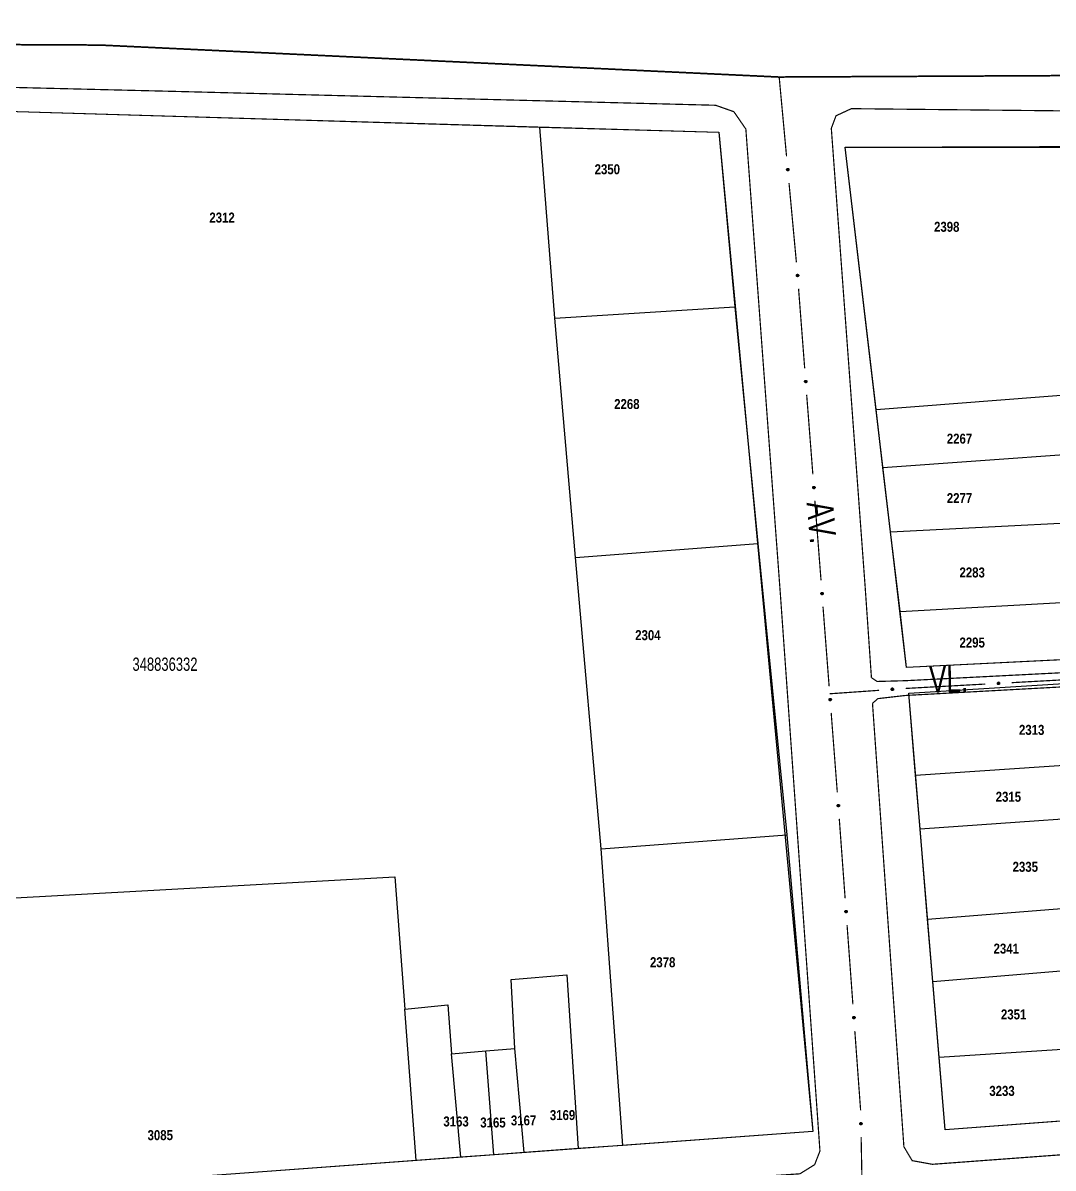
# Model space of a CAD drawing. Extents: x 201676 to 203188, y 4837754 to 4839005.
# Drawn here: x 202465.9 to 202621, y 4838826.3 to 4838998.7 of the extents above; entities that cross this region are included whole.
import ezdxf
from ezdxf.enums import TextEntityAlignment as Align

# ---------------------------------------------------------------- set-up
doc = ezdxf.new("R2010")
doc.units = 0
doc.header["$LTSCALE"] = 1.5
doc.header["$MEASUREMENT"] = 0
doc.linetypes.add('PHANTOMX2', pattern=[5, 2.5, -0.5, 0.5, -0.5, 0.5, -0.5])
doc.linetypes.add('TRACO_25', pattern=[8, 3, -1, 1, -1, 1, -1])
for name, color, linetype in [('CD-MALHA-LOTES', 40, 'CONTINUOUS'), ('CD_TXT_QUADRA', 7, 'CONTINUOUS'), ('LM-LIM-SETOR-FISCAL', 7, 'CONTINUOUS'), ('RU-QUADRAS', 210, 'CONTINUOUS'), ('SV-EIXO-RUA-N-PAV', 6, 'CONTINUOUS'), ('SV-EIXO-RUA-PAV', 20, 'CONTINUOUS'), ('SV-RUA-NAO-PAV-S-GUIA-C-GUIA', 7, 'PHANTOMX2'), ('SV-RUA-PAVIM-S-GUIA-C-GUIA', 7, 'CONTINUOUS'), ('SV-TXT-RUA-N-PAV-S-GUIA-C-GUIA', 7, 'CONTINUOUS'), ('SV-TXT-RUA-PAV-S-GUIA-C-GUIA', 7, 'CONTINUOUS'), ('Th_NmrPort', 7, 'CONTINUOUS')]:
    doc.layers.add(name, color=color, linetype=linetype)
doc.styles.add('ARIAL', font='ARIAL.TTF')
doc.styles.get("Standard").update_dxf_attribs({"font": 'swisscbo.ttf'})
doc.linetypes.add('Limite', pattern='A,20,-3,[130,ltypeshp.shx,S=6.35,R=0,X=0,Y=0],-3,20', length=46)

msp = doc.modelspace()

# ---------------------------------------------------------------- linework, layer by layer
at = {"layer": 'CD-MALHA-LOTES', "linetype": 'Continuous', "flags": 128}
for points in [[(202463.39, 4838985.37), (202543.76, 4838982.99)], [(202543.76, 4838982.99), (202570.69, 4838982.2)], [(202546, 4838954.21), (202543.76, 4838982.99)], [(202570.69, 4838982.2), (202573.1, 4838955.93)], [(202589.72, 4838979.97), (202633.62, 4838980.14)], [(202594.39, 4838940.51), (202589.72, 4838979.97)], [(202546, 4838954.21), (202573.1, 4838955.93)], [(202573.1, 4838955.93), (202576.6, 4838920.34)], [(202549.13, 4838918.21), (202546, 4838954.21)], [(202594.39, 4838940.51), (202637.78, 4838943.83)], [(202595.43, 4838931.76), (202594.39, 4838940.51)], [(202595.43, 4838931.76), (202638.8, 4838934.85)], [(202596.58, 4838922.08), (202595.43, 4838931.76)], [(202596.58, 4838922.08), (202639.88, 4838924.31)], [(202598, 4838910.07), (202596.58, 4838922.08)], [(202549.13, 4838918.21), (202576.6, 4838920.34)], [(202576.6, 4838920.34), (202580.95, 4838876.5)], [(202552.97, 4838874.37), (202549.13, 4838918.21)], [(202598, 4838910.07), (202624.11, 4838911.56)], [(202598.99, 4838901.66), (202598, 4838910.07)], [(202624.62, 4838902.94), (202598.99, 4838901.66)], [(202599.32, 4838897.78), (202660.51, 4838901.6)], [(202600.34, 4838885.47), (202599.32, 4838897.78)], [(202600.34, 4838885.47), (202639.08, 4838888.08)], [(202601.01, 4838877.4), (202600.34, 4838885.47)], [(202601.01, 4838877.4), (202639.62, 4838880.07)], [(202552.97, 4838874.37), (202580.95, 4838876.5)], [(202580.95, 4838876.5), (202584.87, 4838831.85)], [(202602.14, 4838863.81), (202601.01, 4838877.4)], [(202556.26, 4838829.75), (202552.97, 4838874.37)], [(202461.99, 4838866.85), (202521.91, 4838870.18)], [(202521.91, 4838870.18), (202523.41, 4838850.26)], [(202602.14, 4838863.81), (202648.79, 4838867.5)], [(202602.92, 4838854.39), (202602.14, 4838863.81)], [(202602.92, 4838854.39), (202644.5, 4838857.87)], [(202539.45, 4838854.7), (202547.81, 4838855.42)], [(202547.81, 4838855.42), (202549.54, 4838829.26)], [(202540.01, 4838844.35), (202539.45, 4838854.7)], [(202603.87, 4838843.02), (202602.92, 4838854.39)], [(202523.41, 4838850.26), (202529.9, 4838850.88)], [(202525.13, 4838827.47), (202523.41, 4838850.26)], [(202529.9, 4838850.88), (202530.46, 4838843.55)], [(202603.87, 4838843.02), (202644.83, 4838845.69)], [(202530.46, 4838843.55), (202535.65, 4838843.99)], [(202531.87, 4838827.96), (202530.46, 4838843.55)], [(202535.65, 4838843.99), (202540.01, 4838844.35)], [(202536.81, 4838828.32), (202535.65, 4838843.99)], [(202541.42, 4838828.66), (202540.01, 4838844.35)], [(202604.77, 4838832.1), (202603.87, 4838843.02)], [(202645.16, 4838835.09), (202604.77, 4838832.1)], [(202584.87, 4838831.85), (202556.26, 4838829.75)], [(202556.26, 4838829.75), (202549.54, 4838829.26)], [(202531.87, 4838827.96), (202525.13, 4838827.47)], [(202536.81, 4838828.32), (202531.87, 4838827.96)], [(202541.42, 4838828.66), (202536.81, 4838828.32)], [(202549.54, 4838829.26), (202541.42, 4838828.66)], [(202525.13, 4838827.47), (202463.18, 4838822.92)]]:
    msp.add_lwpolyline(points, dxfattribs=at)
at = {"layer": 'LM-LIM-SETOR-FISCAL', "linetype": 'Limite', "ltscale": 0.1}
msp.add_lwpolyline([(202671.56, 4838990.98, 0.25, 0.25, 0), (202579.77, 4838990.52, 0.25, 0.25, 0), (202579.73, 4838990.52, 0.25, 0.25, 0), (202477.54, 4838995.33, 0.25, 0.25, 0), (202439.84, 4838995.52, 0.25, 0.25, 0), (202417.53, 4838995.87, 0.25, 0.25, 0), (202411.38, 4838995.33, 0.25, 0.25, 0), (202364.61, 4838996.67, 0.25, 0.25, 0), (202330, 4838998.54, 0.25, 0.25, 0), (202318.07, 4838998.42, 0.25, 0.25, 0), (202068.75, 4838992.29, 0.25, 0.25, 0)], format="xyseb", dxfattribs=at)
at = {"layer": 'RU-QUADRAS', "color": 6, "linetype": 'Continuous'}
for points in [[(202412.95, 4838986.55), (202463.39, 4838986.63), (202463.39, 4838985.37), (202570.69, 4838982.2), (202584.87, 4838831.85), (202424.62, 4838820.09), (202422.86, 4838849.11), (202422.86, 4838860.06), (202421.38, 4838860.06), (202419.4, 4838894.58), (202418.86, 4838894.59), (202418.56, 4838934.48), (202416.84, 4838934.51), (202416.78, 4838939.42), (202413.16, 4838939.54)], [(202589.72, 4838979.97), (202701.26, 4838979.83), (202701.26, 4838981.87), (202724.88, 4838982.33), (202724.98, 4838979.9), (202761.29, 4838979.6), (202765.49, 4838905.06), (202678.99, 4838900.58), (202679.2, 4838895.72), (202765.55, 4838898.67), (202768.46, 4838843.82), (202666.74, 4838836.41), (202662.09, 4838885.37), (202659.15, 4838885.13), (202663.37, 4838836.5), (202604.77, 4838832.1), (202599.32, 4838897.78), (202660.51, 4838901.6), (202660.46, 4838904.72), (202598.99, 4838901.66)]]:
    msp.add_lwpolyline(points, close=True, dxfattribs=at)
at = {"layer": 'SV-EIXO-RUA-N-PAV'}
for points in [[(202597, 4838898.27), (202596.96, 4838898.24), (202596.93, 4838898.21), (202596.89, 4838898.2), (202596.86, 4838898.19), (202596.82, 4838898.19), (202596.79, 4838898.2), (202596.75, 4838898.22), (202596.71, 4838898.25), (202596.69, 4838898.29), (202596.68, 4838898.32), (202596.67, 4838898.36), (202596.67, 4838898.39), (202596.68, 4838898.43), (202596.7, 4838898.47), (202596.73, 4838898.5), (202596.77, 4838898.53), (202596.8, 4838898.54), (202596.84, 4838898.55), (202596.87, 4838898.54), (202596.91, 4838898.54), (202596.94, 4838898.52), (202596.98, 4838898.48), (202597.01, 4838898.45), (202597.02, 4838898.42), (202597.02, 4838898.38), (202597.02, 4838898.35), (202597.02, 4838898.31), (202597, 4838898.27)], [(202612.97, 4838899.17), (202612.94, 4838899.14), (202612.9, 4838899.11), (202612.87, 4838899.1), (202612.83, 4838899.1), (202612.8, 4838899.1), (202612.76, 4838899.11), (202612.72, 4838899.12), (202612.69, 4838899.16), (202612.66, 4838899.19), (202612.65, 4838899.23), (202612.64, 4838899.26), (202612.65, 4838899.3), (202612.66, 4838899.33), (202612.67, 4838899.37), (202612.71, 4838899.41), (202612.74, 4838899.43), (202612.78, 4838899.44), (202612.81, 4838899.45), (202612.85, 4838899.45), (202612.88, 4838899.44), (202612.92, 4838899.42), (202612.96, 4838899.39), (202612.98, 4838899.35), (202612.99, 4838899.32), (202613, 4838899.28), (202613, 4838899.25), (202612.99, 4838899.21), (202612.97, 4838899.17)]]:
    msp.add_lwpolyline(points, close=True, dxfattribs=at)
for points in [[(202596.98, 4838898.48), (202596.68, 4838898.43)], [(202596.96, 4838898.5), (202596.69, 4838898.45)], [(202596.94, 4838898.52), (202596.7, 4838898.47)], [(202596.92, 4838898.52), (202596.72, 4838898.49)], [(202596.91, 4838898.54), (202596.73, 4838898.5)], [(202596.88, 4838898.54), (202596.76, 4838898.52)], [(202596.87, 4838898.54), (202596.77, 4838898.53)], [(202612.99, 4838899.32), (202612.64, 4838899.26)], [(202612.98, 4838899.35), (202612.65, 4838899.3)], [(202612.98, 4838899.33), (202612.65, 4838899.28)], [(202612.99, 4838899.3), (202612.65, 4838899.25)], [(202613, 4838899.28), (202612.65, 4838899.23)], [(202612.96, 4838899.39), (202612.66, 4838899.33)], [(202612.97, 4838899.37), (202612.66, 4838899.32)], [(202612.99, 4838899.26), (202612.66, 4838899.21)], [(202613, 4838899.25), (202612.66, 4838899.19)], [(202612.92, 4838899.42), (202612.67, 4838899.37)], [(202612.94, 4838899.4), (202612.67, 4838899.35)], [(202612.99, 4838899.23), (202612.68, 4838899.17)], [(202612.99, 4838899.21), (202612.69, 4838899.16)], [(202612.9, 4838899.43), (202612.7, 4838899.39)], [(202612.88, 4838899.44), (202612.71, 4838899.41)], [(202612.98, 4838899.19), (202612.71, 4838899.14)], [(202612.97, 4838899.17), (202612.72, 4838899.12)], [(202612.86, 4838899.44), (202612.73, 4838899.42)], [(202612.85, 4838899.45), (202612.74, 4838899.43)], [(202612.95, 4838899.15), (202612.75, 4838899.12)], [(202612.94, 4838899.14), (202612.76, 4838899.11)], [(202612.92, 4838899.12), (202612.79, 4838899.1)], [(202612.9, 4838899.11), (202612.8, 4838899.1)], [(202597.01, 4838898.45), (202596.67, 4838898.39)], [(202597.01, 4838898.43), (202596.67, 4838898.38)], [(202597.02, 4838898.42), (202596.67, 4838898.36)], [(202597.02, 4838898.4), (202596.67, 4838898.34)], [(202596.99, 4838898.47), (202596.68, 4838898.41)], [(202597.02, 4838898.38), (202596.68, 4838898.32)], [(202597.02, 4838898.36), (202596.69, 4838898.3)], [(202597.02, 4838898.35), (202596.69, 4838898.29)], [(202597.01, 4838898.33), (202596.71, 4838898.27)], [(202597.02, 4838898.31), (202596.71, 4838898.25)], [(202597, 4838898.29), (202596.74, 4838898.24)], [(202597, 4838898.27), (202596.75, 4838898.22)], [(202596.98, 4838898.25), (202596.78, 4838898.21)], [(202596.96, 4838898.24), (202596.79, 4838898.2)], [(202596.94, 4838898.22), (202596.82, 4838898.2)], [(202596.93, 4838898.21), (202596.82, 4838898.19)]]:
    msp.add_lwpolyline(points, dxfattribs=at)
at = {"layer": 'SV-EIXO-RUA-N-PAV', "const_width": 0.18}
for points in [[(202610.82, 4838899.17), (202598.84, 4838898.51)], [(202626.8, 4838900.04), (202614.82, 4838899.38)], [(202587.87, 4838897.74), (202587.41, 4838897.71)], [(202594.85, 4838898.23), (202587.87, 4838897.74)]]:
    msp.add_lwpolyline(points, dxfattribs=at)
at = {"layer": 'SV-EIXO-RUA-PAV', "const_width": 0.18}
for points in [[(202475.5, 4838995.32), (202477.5, 4838995.3)], [(202477.5, 4838995.3), (202477.56, 4838995.3)], [(202477.56, 4838995.3), (202477.56, 4838995.33)], [(202477.56, 4838995.3), (202482.49, 4838995.09)], [(202482.49, 4838995.09), (202483.08, 4838995.07)], [(202579.8, 4838990.52), (202580.91, 4838978.57)], [(202581.28, 4838974.59), (202582.39, 4838962.64)], [(202582.72, 4838958.65), (202583.64, 4838946.69)], [(202583.94, 4838942.7), (202584.87, 4838930.74)], [(202585.17, 4838926.75), (202586.1, 4838914.78)], [(202586.4, 4838910.8), (202587.32, 4838898.83)], [(202587.63, 4838894.84), (202588.55, 4838882.88)], [(202588.85, 4838878.89), (202589.73, 4838866.92)], [(202590.02, 4838862.93), (202590.9, 4838850.96)], [(202591.19, 4838846.97), (202591.99, 4838836)], [(202591.99, 4838836), (202592.06, 4838835.06)], [(202592.06, 4838835.06), (202592.06, 4838835.01)], [(202592.14, 4838831.01), (202592.35, 4838820.01)]]:
    msp.add_lwpolyline(points, dxfattribs=at)
at = {"layer": 'SV-EIXO-RUA-PAV'}
for points in [[(202581.19, 4838976.73), (202581.23, 4838976.7), (202581.25, 4838976.67), (202581.27, 4838976.63), (202581.27, 4838976.6), (202581.27, 4838976.56), (202581.26, 4838976.53), (202581.25, 4838976.49), (202581.22, 4838976.45), (202581.18, 4838976.43), (202581.15, 4838976.41), (202581.11, 4838976.41), (202581.08, 4838976.41), (202581.04, 4838976.41), (202581, 4838976.43), (202580.96, 4838976.46), (202580.94, 4838976.5), (202580.93, 4838976.53), (202580.92, 4838976.57), (202580.92, 4838976.6), (202580.93, 4838976.64), (202580.94, 4838976.68), (202580.98, 4838976.71), (202581.01, 4838976.74), (202581.04, 4838976.75), (202581.08, 4838976.76), (202581.11, 4838976.76), (202581.15, 4838976.75), (202581.19, 4838976.73)], [(202582.66, 4838960.8), (202582.7, 4838960.77), (202582.72, 4838960.73), (202582.74, 4838960.7), (202582.74, 4838960.66), (202582.74, 4838960.63), (202582.73, 4838960.59), (202582.72, 4838960.56), (202582.68, 4838960.52), (202582.65, 4838960.49), (202582.61, 4838960.48), (202582.58, 4838960.47), (202582.54, 4838960.47), (202582.51, 4838960.48), (202582.47, 4838960.5), (202582.43, 4838960.53), (202582.41, 4838960.57), (202582.39, 4838960.6), (202582.39, 4838960.64), (202582.39, 4838960.67), (202582.4, 4838960.71), (202582.42, 4838960.75), (202582.45, 4838960.78), (202582.48, 4838960.81), (202582.52, 4838960.82), (202582.55, 4838960.83), (202582.59, 4838960.83), (202582.62, 4838960.82), (202582.66, 4838960.8)], [(202583.89, 4838944.85), (202583.93, 4838944.82), (202583.95, 4838944.78), (202583.97, 4838944.75), (202583.97, 4838944.71), (202583.97, 4838944.68), (202583.96, 4838944.64), (202583.94, 4838944.6), (202583.91, 4838944.57), (202583.88, 4838944.54), (202583.84, 4838944.53), (202583.81, 4838944.52), (202583.77, 4838944.52), (202583.74, 4838944.53), (202583.7, 4838944.55), (202583.66, 4838944.58), (202583.64, 4838944.62), (202583.62, 4838944.65), (202583.62, 4838944.69), (202583.62, 4838944.72), (202583.63, 4838944.76), (202583.65, 4838944.79), (202583.68, 4838944.83), (202583.71, 4838944.86), (202583.75, 4838944.87), (202583.78, 4838944.87), (202583.82, 4838944.87), (202583.85, 4838944.87), (202583.89, 4838944.85)], [(202585.12, 4838928.89), (202585.16, 4838928.86), (202585.18, 4838928.83), (202585.2, 4838928.79), (202585.2, 4838928.76), (202585.2, 4838928.72), (202585.19, 4838928.69), (202585.17, 4838928.65), (202585.14, 4838928.61), (202585.1, 4838928.59), (202585.07, 4838928.57), (202585.04, 4838928.57), (202585, 4838928.57), (202584.97, 4838928.58), (202584.93, 4838928.6), (202584.89, 4838928.63), (202584.86, 4838928.66), (202584.85, 4838928.7), (202584.85, 4838928.73), (202584.85, 4838928.77), (202584.86, 4838928.8), (202584.87, 4838928.84), (202584.91, 4838928.88), (202584.94, 4838928.9), (202584.97, 4838928.92), (202585.01, 4838928.92), (202585.04, 4838928.92), (202585.08, 4838928.91), (202585.12, 4838928.89)], [(202586.35, 4838912.94), (202586.39, 4838912.91), (202586.41, 4838912.88), (202586.42, 4838912.84), (202586.43, 4838912.81), (202586.43, 4838912.77), (202586.42, 4838912.74), (202586.4, 4838912.7), (202586.37, 4838912.66), (202586.33, 4838912.64), (202586.3, 4838912.62), (202586.26, 4838912.62), (202586.23, 4838912.62), (202586.19, 4838912.63), (202586.16, 4838912.64), (202586.12, 4838912.68), (202586.09, 4838912.71), (202586.08, 4838912.74), (202586.08, 4838912.78), (202586.08, 4838912.82), (202586.08, 4838912.85), (202586.1, 4838912.89), (202586.14, 4838912.92), (202586.17, 4838912.95), (202586.2, 4838912.96), (202586.24, 4838912.97), (202586.27, 4838912.97), (202586.31, 4838912.96), (202586.35, 4838912.94)], [(202587.58, 4838896.99), (202587.61, 4838896.96), (202587.64, 4838896.92), (202587.65, 4838896.89), (202587.66, 4838896.85), (202587.66, 4838896.82), (202587.65, 4838896.78), (202587.63, 4838896.75), (202587.6, 4838896.71), (202587.56, 4838896.68), (202587.53, 4838896.67), (202587.49, 4838896.66), (202587.46, 4838896.66), (202587.42, 4838896.67), (202587.39, 4838896.69), (202587.35, 4838896.72), (202587.32, 4838896.76), (202587.31, 4838896.79), (202587.31, 4838896.83), (202587.31, 4838896.86), (202587.31, 4838896.9), (202587.33, 4838896.94), (202587.36, 4838896.97), (202587.4, 4838897), (202587.43, 4838897.01), (202587.47, 4838897.01), (202587.5, 4838897.02), (202587.54, 4838897.01), (202587.58, 4838896.99)], [(202588.8, 4838881.04), (202588.84, 4838881), (202588.87, 4838880.97), (202588.88, 4838880.93), (202588.88, 4838880.9), (202588.88, 4838880.86), (202588.88, 4838880.83), (202588.86, 4838880.79), (202588.83, 4838880.75), (202588.79, 4838880.73), (202588.76, 4838880.72), (202588.72, 4838880.71), (202588.69, 4838880.71), (202588.65, 4838880.72), (202588.61, 4838880.74), (202588.57, 4838880.77), (202588.55, 4838880.8), (202588.54, 4838880.84), (202588.53, 4838880.87), (202588.53, 4838880.91), (202588.54, 4838880.95), (202588.56, 4838880.98), (202588.59, 4838881.02), (202588.63, 4838881.05), (202588.66, 4838881.06), (202588.7, 4838881.06), (202588.73, 4838881.06), (202588.77, 4838881.06), (202588.8, 4838881.04)], [(202589.97, 4838865.08), (202590.01, 4838865.05), (202590.04, 4838865.01), (202590.05, 4838864.98), (202590.05, 4838864.94), (202590.05, 4838864.91), (202590.04, 4838864.87), (202590.03, 4838864.83), (202589.99, 4838864.8), (202589.96, 4838864.77), (202589.92, 4838864.76), (202589.89, 4838864.75), (202589.85, 4838864.75), (202589.82, 4838864.76), (202589.78, 4838864.78), (202589.74, 4838864.81), (202589.72, 4838864.85), (202589.71, 4838864.88), (202589.7, 4838864.92), (202589.7, 4838864.95), (202589.71, 4838864.99), (202589.73, 4838865.03), (202589.76, 4838865.06), (202589.79, 4838865.09), (202589.83, 4838865.1), (202589.86, 4838865.1), (202589.9, 4838865.1), (202589.93, 4838865.1), (202589.97, 4838865.08)], [(202591.14, 4838849.12), (202591.18, 4838849.09), (202591.2, 4838849.05), (202591.22, 4838849.02), (202591.22, 4838848.99), (202591.22, 4838848.95), (202591.21, 4838848.91), (202591.19, 4838848.88), (202591.16, 4838848.84), (202591.13, 4838848.82), (202591.09, 4838848.8), (202591.06, 4838848.79), (202591.02, 4838848.8), (202590.99, 4838848.81), (202590.95, 4838848.82), (202590.91, 4838848.86), (202590.89, 4838848.89), (202590.87, 4838848.92), (202590.87, 4838848.96), (202590.87, 4838849), (202590.88, 4838849.03), (202590.9, 4838849.07), (202590.93, 4838849.11), (202590.96, 4838849.13), (202591, 4838849.14), (202591.03, 4838849.15), (202591.07, 4838849.15), (202591.1, 4838849.14), (202591.14, 4838849.12)], [(202592.21, 4838833.15), (202592.24, 4838833.12), (202592.27, 4838833.08), (202592.28, 4838833.05), (202592.28, 4838833.01), (202592.28, 4838832.98), (202592.27, 4838832.94), (202592.25, 4838832.91), (202592.21, 4838832.87), (202592.18, 4838832.85), (202592.14, 4838832.84), (202592.11, 4838832.83), (202592.07, 4838832.83), (202592.04, 4838832.85), (202592, 4838832.87), (202591.96, 4838832.9), (202591.94, 4838832.94), (202591.93, 4838832.97), (202591.93, 4838833.01), (202591.93, 4838833.04), (202591.94, 4838833.08), (202591.96, 4838833.11), (202591.99, 4838833.15), (202592.03, 4838833.17), (202592.06, 4838833.18), (202592.1, 4838833.19), (202592.13, 4838833.18), (202592.17, 4838833.18), (202592.21, 4838833.15)]]:
    msp.add_lwpolyline(points, close=True, dxfattribs=at)
for points in [[(202580.92, 4838976.62), (202580.95, 4838976.49)], [(202580.92, 4838976.6), (202580.94, 4838976.5)], [(202580.93, 4838976.64), (202580.96, 4838976.46)], [(202580.94, 4838976.68), (202581, 4838976.43)], [(202580.94, 4838976.65), (202580.98, 4838976.46)], [(202580.96, 4838976.69), (202581.02, 4838976.43)], [(202580.98, 4838976.71), (202581.04, 4838976.41)], [(202580.99, 4838976.72), (202581.06, 4838976.42)], [(202581.01, 4838976.74), (202581.08, 4838976.41)], [(202581.03, 4838976.74), (202581.09, 4838976.41)], [(202581.04, 4838976.75), (202581.11, 4838976.41)], [(202581.06, 4838976.75), (202581.13, 4838976.41)], [(202581.08, 4838976.76), (202581.15, 4838976.41)], [(202581.1, 4838976.75), (202581.16, 4838976.43)], [(202581.11, 4838976.76), (202581.18, 4838976.43)], [(202581.13, 4838976.75), (202581.2, 4838976.44)], [(202581.15, 4838976.75), (202581.22, 4838976.45)], [(202581.17, 4838976.74), (202581.23, 4838976.47)], [(202581.19, 4838976.73), (202581.25, 4838976.49)], [(202581.21, 4838976.72), (202581.25, 4838976.52)], [(202581.23, 4838976.7), (202581.26, 4838976.53)], [(202581.24, 4838976.68), (202581.27, 4838976.56)], [(202581.25, 4838976.67), (202581.27, 4838976.56)], [(202582.39, 4838960.69), (202582.42, 4838960.56)], [(202582.39, 4838960.67), (202582.41, 4838960.57)], [(202582.4, 4838960.71), (202582.43, 4838960.53)], [(202582.41, 4838960.72), (202582.45, 4838960.53)], [(202582.42, 4838960.75), (202582.47, 4838960.5)], [(202582.43, 4838960.76), (202582.49, 4838960.5)], [(202582.45, 4838960.78), (202582.51, 4838960.48)], [(202582.46, 4838960.79), (202582.52, 4838960.48)], [(202582.48, 4838960.81), (202582.54, 4838960.47)], [(202582.5, 4838960.81), (202582.56, 4838960.48)], [(202582.52, 4838960.82), (202582.58, 4838960.47)], [(202582.53, 4838960.82), (202582.59, 4838960.48)], [(202582.55, 4838960.83), (202582.61, 4838960.48)], [(202582.57, 4838960.82), (202582.63, 4838960.49)], [(202582.59, 4838960.83), (202582.65, 4838960.49)], [(202582.6, 4838960.82), (202582.67, 4838960.51)], [(202582.62, 4838960.82), (202582.68, 4838960.52)], [(202582.64, 4838960.81), (202582.7, 4838960.54)], [(202582.66, 4838960.8), (202582.72, 4838960.56)], [(202582.68, 4838960.78), (202582.72, 4838960.58)], [(202582.7, 4838960.77), (202582.73, 4838960.59)], [(202582.71, 4838960.75), (202582.74, 4838960.62)], [(202582.72, 4838960.73), (202582.74, 4838960.63)], [(202583.62, 4838944.73), (202583.65, 4838944.6)], [(202583.62, 4838944.72), (202583.64, 4838944.62)], [(202583.63, 4838944.76), (202583.66, 4838944.58)], [(202583.64, 4838944.77), (202583.68, 4838944.57)], [(202583.65, 4838944.79), (202583.7, 4838944.55)], [(202583.66, 4838944.81), (202583.72, 4838944.54)], [(202583.68, 4838944.83), (202583.74, 4838944.53)], [(202583.69, 4838944.84), (202583.75, 4838944.53)], [(202583.71, 4838944.86), (202583.77, 4838944.52)], [(202583.73, 4838944.86), (202583.79, 4838944.52)], [(202583.75, 4838944.87), (202583.81, 4838944.52)], [(202583.76, 4838944.87), (202583.82, 4838944.53)], [(202583.78, 4838944.87), (202583.84, 4838944.53)], [(202583.8, 4838944.87), (202583.86, 4838944.54)], [(202583.82, 4838944.87), (202583.88, 4838944.54)], [(202583.83, 4838944.87), (202583.89, 4838944.56)], [(202583.85, 4838944.87), (202583.91, 4838944.57)], [(202583.87, 4838944.86), (202583.93, 4838944.59)], [(202583.89, 4838944.85), (202583.94, 4838944.6)], [(202583.91, 4838944.83), (202583.95, 4838944.63)], [(202583.93, 4838944.82), (202583.96, 4838944.64)], [(202583.94, 4838944.8), (202583.96, 4838944.67)], [(202583.95, 4838944.78), (202583.97, 4838944.68)], [(202584.85, 4838928.78), (202584.88, 4838928.65)], [(202584.85, 4838928.77), (202584.86, 4838928.66)], [(202584.86, 4838928.8), (202584.89, 4838928.63)], [(202584.87, 4838928.84), (202584.93, 4838928.6)], [(202584.87, 4838928.82), (202584.91, 4838928.62)], [(202584.89, 4838928.86), (202584.95, 4838928.59)], [(202584.91, 4838928.88), (202584.97, 4838928.58)], [(202584.92, 4838928.89), (202584.98, 4838928.58)], [(202584.94, 4838928.9), (202585, 4838928.57)], [(202584.96, 4838928.91), (202585.02, 4838928.57)], [(202584.97, 4838928.92), (202585.04, 4838928.57)], [(202584.99, 4838928.92), (202585.05, 4838928.57)], [(202585.01, 4838928.92), (202585.07, 4838928.57)], [(202585.03, 4838928.92), (202585.09, 4838928.59)], [(202585.04, 4838928.92), (202585.1, 4838928.59)], [(202585.06, 4838928.91), (202585.12, 4838928.61)], [(202585.08, 4838928.91), (202585.14, 4838928.61)], [(202585.1, 4838928.9), (202585.16, 4838928.64)], [(202585.12, 4838928.89), (202585.17, 4838928.65)], [(202585.14, 4838928.88), (202585.18, 4838928.68)], [(202585.16, 4838928.86), (202585.19, 4838928.69)], [(202585.17, 4838928.84), (202585.19, 4838928.71)], [(202585.18, 4838928.83), (202585.2, 4838928.72)], [(202586.08, 4838912.85), (202586.12, 4838912.68)], [(202586.08, 4838912.83), (202586.11, 4838912.7)], [(202586.08, 4838912.82), (202586.09, 4838912.71)], [(202586.1, 4838912.89), (202586.16, 4838912.64)], [(202586.1, 4838912.86), (202586.14, 4838912.67)], [(202586.12, 4838912.9), (202586.17, 4838912.64)], [(202586.14, 4838912.92), (202586.19, 4838912.63)], [(202586.15, 4838912.94), (202586.21, 4838912.63)], [(202586.17, 4838912.95), (202586.23, 4838912.62)], [(202586.19, 4838912.95), (202586.25, 4838912.62)], [(202586.2, 4838912.96), (202586.26, 4838912.62)], [(202586.22, 4838912.96), (202586.28, 4838912.62)], [(202586.24, 4838912.97), (202586.3, 4838912.62)], [(202586.26, 4838912.96), (202586.32, 4838912.63)], [(202586.27, 4838912.97), (202586.33, 4838912.64)], [(202586.29, 4838912.96), (202586.35, 4838912.65)], [(202586.31, 4838912.96), (202586.37, 4838912.66)], [(202586.33, 4838912.95), (202586.38, 4838912.68)], [(202586.35, 4838912.94), (202586.4, 4838912.7)], [(202586.37, 4838912.92), (202586.41, 4838912.72)], [(202586.39, 4838912.91), (202586.42, 4838912.74)], [(202586.4, 4838912.89), (202586.42, 4838912.76)], [(202586.41, 4838912.88), (202586.43, 4838912.77)], [(202587.31, 4838896.9), (202587.35, 4838896.72)], [(202587.31, 4838896.88), (202587.33, 4838896.75)], [(202587.31, 4838896.86), (202587.32, 4838896.76)], [(202587.33, 4838896.94), (202587.39, 4838896.69)], [(202587.33, 4838896.91), (202587.37, 4838896.71)], [(202587.35, 4838896.95), (202587.4, 4838896.68)], [(202587.36, 4838896.97), (202587.42, 4838896.67)], [(202587.38, 4838896.98), (202587.44, 4838896.67)], [(202587.4, 4838897), (202587.46, 4838896.66)], [(202587.41, 4838897), (202587.48, 4838896.67)], [(202587.43, 4838897.01), (202587.49, 4838896.66)], [(202587.45, 4838897.01), (202587.51, 4838896.67)], [(202587.47, 4838897.01), (202587.53, 4838896.67)], [(202587.49, 4838897.01), (202587.55, 4838896.68)], [(202587.5, 4838897.02), (202587.56, 4838896.68)], [(202587.52, 4838897.01), (202587.58, 4838896.7)], [(202587.54, 4838897.01), (202587.6, 4838896.71)], [(202587.56, 4838897), (202587.61, 4838896.73)], [(202587.58, 4838896.99), (202587.63, 4838896.75)], [(202587.6, 4838896.97), (202587.64, 4838896.77)], [(202587.61, 4838896.96), (202587.65, 4838896.78)], [(202587.63, 4838896.94), (202587.65, 4838896.81)], [(202587.64, 4838896.92), (202587.66, 4838896.82)], [(202588.53, 4838880.91), (202588.55, 4838880.8)], [(202588.54, 4838880.95), (202588.57, 4838880.77)], [(202588.54, 4838880.92), (202588.56, 4838880.79)], [(202588.55, 4838880.96), (202588.59, 4838880.76)], [(202588.56, 4838880.98), (202588.61, 4838880.74)], [(202588.58, 4838881), (202588.63, 4838880.73)], [(202588.59, 4838881.02), (202588.65, 4838880.72)], [(202588.61, 4838881.03), (202588.67, 4838880.72)], [(202588.63, 4838881.05), (202588.69, 4838880.71)], [(202588.64, 4838881.05), (202588.7, 4838880.71)], [(202588.66, 4838881.06), (202588.72, 4838880.71)], [(202588.68, 4838881.06), (202588.74, 4838880.71)], [(202588.7, 4838881.06), (202588.76, 4838880.72)], [(202588.71, 4838881.06), (202588.77, 4838880.73)], [(202588.73, 4838881.06), (202588.79, 4838880.73)], [(202588.75, 4838881.05), (202588.81, 4838880.75)], [(202588.77, 4838881.06), (202588.83, 4838880.75)], [(202588.78, 4838881.04), (202588.84, 4838880.78)], [(202588.8, 4838881.04), (202588.86, 4838880.79)], [(202588.82, 4838881.02), (202588.87, 4838880.82)], [(202588.84, 4838881), (202588.88, 4838880.83)], [(202588.86, 4838880.98), (202588.88, 4838880.86)], [(202588.87, 4838880.97), (202588.88, 4838880.86)], [(202589.7, 4838864.95), (202589.72, 4838864.85)], [(202589.71, 4838864.99), (202589.74, 4838864.81)], [(202589.71, 4838864.97), (202589.73, 4838864.84)], [(202589.72, 4838865), (202589.76, 4838864.8)], [(202589.73, 4838865.03), (202589.78, 4838864.78)], [(202589.75, 4838865.04), (202589.8, 4838864.77)], [(202589.76, 4838865.06), (202589.82, 4838864.76)], [(202589.78, 4838865.07), (202589.83, 4838864.76)], [(202589.79, 4838865.09), (202589.85, 4838864.75)], [(202589.81, 4838865.09), (202589.87, 4838864.76)], [(202589.83, 4838865.1), (202589.89, 4838864.75)], [(202589.85, 4838865.1), (202589.9, 4838864.76)], [(202589.86, 4838865.1), (202589.92, 4838864.76)], [(202589.88, 4838865.1), (202589.94, 4838864.77)], [(202589.9, 4838865.1), (202589.96, 4838864.77)], [(202589.92, 4838865.1), (202589.98, 4838864.79)], [(202589.93, 4838865.1), (202589.99, 4838864.8)], [(202589.95, 4838865.09), (202590.01, 4838864.82)], [(202589.97, 4838865.08), (202590.03, 4838864.83)], [(202589.99, 4838865.06), (202590.03, 4838864.86)], [(202590.01, 4838865.05), (202590.04, 4838864.87)], [(202590.02, 4838865.03), (202590.05, 4838864.9)], [(202590.04, 4838865.01), (202590.05, 4838864.91)], [(202590.87, 4838849.01), (202590.9, 4838848.88)], [(202590.87, 4838849), (202590.89, 4838848.89)], [(202590.88, 4838849.03), (202590.91, 4838848.86)], [(202590.89, 4838849.04), (202590.93, 4838848.85)], [(202590.9, 4838849.07), (202590.95, 4838848.82)], [(202590.91, 4838849.08), (202590.97, 4838848.82)], [(202590.93, 4838849.11), (202590.99, 4838848.81)], [(202590.94, 4838849.12), (202591, 4838848.81)], [(202590.96, 4838849.13), (202591.02, 4838848.8)], [(202590.98, 4838849.13), (202591.04, 4838848.8)], [(202591, 4838849.14), (202591.06, 4838848.79)], [(202591.01, 4838849.14), (202591.07, 4838848.8)], [(202591.03, 4838849.15), (202591.09, 4838848.8)], [(202591.05, 4838849.14), (202591.11, 4838848.81)], [(202591.07, 4838849.15), (202591.13, 4838848.82)], [(202591.09, 4838849.14), (202591.14, 4838848.83)], [(202591.1, 4838849.14), (202591.16, 4838848.84)], [(202591.12, 4838849.13), (202591.18, 4838848.86)], [(202591.14, 4838849.12), (202591.19, 4838848.88)], [(202591.16, 4838849.1), (202591.2, 4838848.9)], [(202591.18, 4838849.09), (202591.21, 4838848.91)], [(202591.19, 4838849.07), (202591.21, 4838848.94)], [(202591.2, 4838849.05), (202591.22, 4838848.95)], [(202591.93, 4838833.04), (202591.94, 4838832.94)], [(202591.94, 4838833.08), (202591.96, 4838832.9)], [(202591.94, 4838833.06), (202591.95, 4838832.93)], [(202591.95, 4838833.09), (202591.98, 4838832.89)], [(202591.96, 4838833.11), (202592, 4838832.87)], [(202591.98, 4838833.13), (202592.02, 4838832.86)], [(202591.99, 4838833.15), (202592.04, 4838832.85)], [(202592.01, 4838833.16), (202592.05, 4838832.85)], [(202592.03, 4838833.17), (202592.07, 4838832.83)], [(202592.05, 4838833.17), (202592.09, 4838832.84)], [(202592.06, 4838833.18), (202592.11, 4838832.83)], [(202592.08, 4838833.18), (202592.12, 4838832.84)], [(202592.1, 4838833.19), (202592.14, 4838832.84)], [(202592.12, 4838833.18), (202592.16, 4838832.85)], [(202592.13, 4838833.18), (202592.18, 4838832.85)], [(202592.15, 4838833.17), (202592.2, 4838832.86)], [(202592.17, 4838833.18), (202592.21, 4838832.87)], [(202592.19, 4838833.16), (202592.23, 4838832.89)], [(202592.21, 4838833.15), (202592.25, 4838832.91)], [(202592.23, 4838833.13), (202592.26, 4838832.93)], [(202592.24, 4838833.12), (202592.27, 4838832.94)], [(202592.26, 4838833.1), (202592.27, 4838832.97)], [(202592.27, 4838833.08), (202592.28, 4838832.98)]]:
    msp.add_lwpolyline(points, dxfattribs=at)
at = {"layer": 'SV-RUA-NAO-PAV-S-GUIA-C-GUIA', "linetype": 'TRACO_25', "const_width": 0.18}
msp.add_lwpolyline([(202593.85, 4838896.27), (202594.67, 4838896.98), (202598.77, 4838897.45), (202658.75, 4838900.73), (202658.75, 4838902.73), (202598.89, 4838899.68), (202594.55, 4838899.56), (202593.69, 4838900.14)], dxfattribs=at)
at = {"layer": 'SV-RUA-PAVIM-S-GUIA-C-GUIA', "linetype": 'Continuous', "const_width": 0.18, "flags": 128}
msp.add_lwpolyline([(202464.11, 4838817.17), (202532.99, 4838822.07), (202582.92, 4838825.47), (202585.14, 4838826.85), (202585.94, 4838828.9), (202579.98, 4838912.67), (202574.78, 4838982.69), (202572.98, 4838985.3), (202570.23, 4838986.27), (202488.68, 4838988.36), (202435.89, 4838989.66)], dxfattribs=at)
at = {"layer": 'SV-RUA-PAVIM-S-GUIA-C-GUIA', "linetype": 'Continuous', "const_width": 0.18}
for points in [[(202593.69, 4838900.14), (202592.75, 4838913.73), (202587.65, 4838982.8), (202588.36, 4838984.69), (202590.67, 4838985.76), (202658.78, 4838985.05), (202714.74, 4838983.63), (202761.87, 4838982.65), (202764.04, 4838981.53), (202765.43, 4838979.1), (202769.19, 4838904)], [(202593.85, 4838896.27), (202598.58, 4838829.54), (202599.83, 4838827.45), (202602.86, 4838826.9), (202664.36, 4838831.44)]]:
    msp.add_lwpolyline(points, dxfattribs=at)

# ---------------------------------------------------------------- texts
at = {"layer": 'CD_TXT_QUADRA', "style": 'ARIAL', "width": 0.7}
msp.add_text('348836332', height=2, dxfattribs=at).set_placement((202482.42, 4838901.16))
at = {"layer": 'SV-TXT-RUA-N-PAV-S-GUIA-C-GUIA', "style": 'ARIAL', "width": 0.7}
msp.add_text('VL.', height=4, rotation=1, dxfattribs=at).set_placement((202602.41, 4838897.87))
at = {"layer": 'SV-TXT-RUA-PAV-S-GUIA-C-GUIA', "style": 'ARIAL', "width": 0.7}
msp.add_text('AV.', height=4, rotation=275, dxfattribs=at).set_placement((202583.92, 4838926.46))
at = {"layer": 'Th_NmrPort', "color": 1}
for s, p in [('2350', (202552.01, 4838976.64)), ('2312', (202494, 4838969.37)), ('2398', (202603.12, 4838967.98)), ('2268', (202554.95, 4838941.31)), ('2267', (202605.04, 4838936.1)), ('2277', (202605.04, 4838927.15)), ('2283', (202606.95, 4838915.97)), ('2304', (202558.12, 4838906.53)), ('2295', (202606.95, 4838905.42)), ('2313', (202615.91, 4838892.28)), ('2315', (202612.4, 4838882.21)), ('2335', (202614.95, 4838871.67)), ('2341', (202612.08, 4838859.36)), ('2378', (202560.35, 4838857.31)), ('2351', (202613.19, 4838849.46)), ('3233', (202611.44, 4838837.95)), ('3169', (202545.27, 4838834.31)), ('3163', (202529.23, 4838833.35)), ('3165', (202534.79, 4838833.19)), ('3167', (202539.4, 4838833.51)), ('3085', (202484.69, 4838831.29))]:
    msp.add_text(s, height=1.5, dxfattribs=at).set_placement(p, align=Align.MIDDLE_LEFT)

doc.saveas('drawing.dxf')
